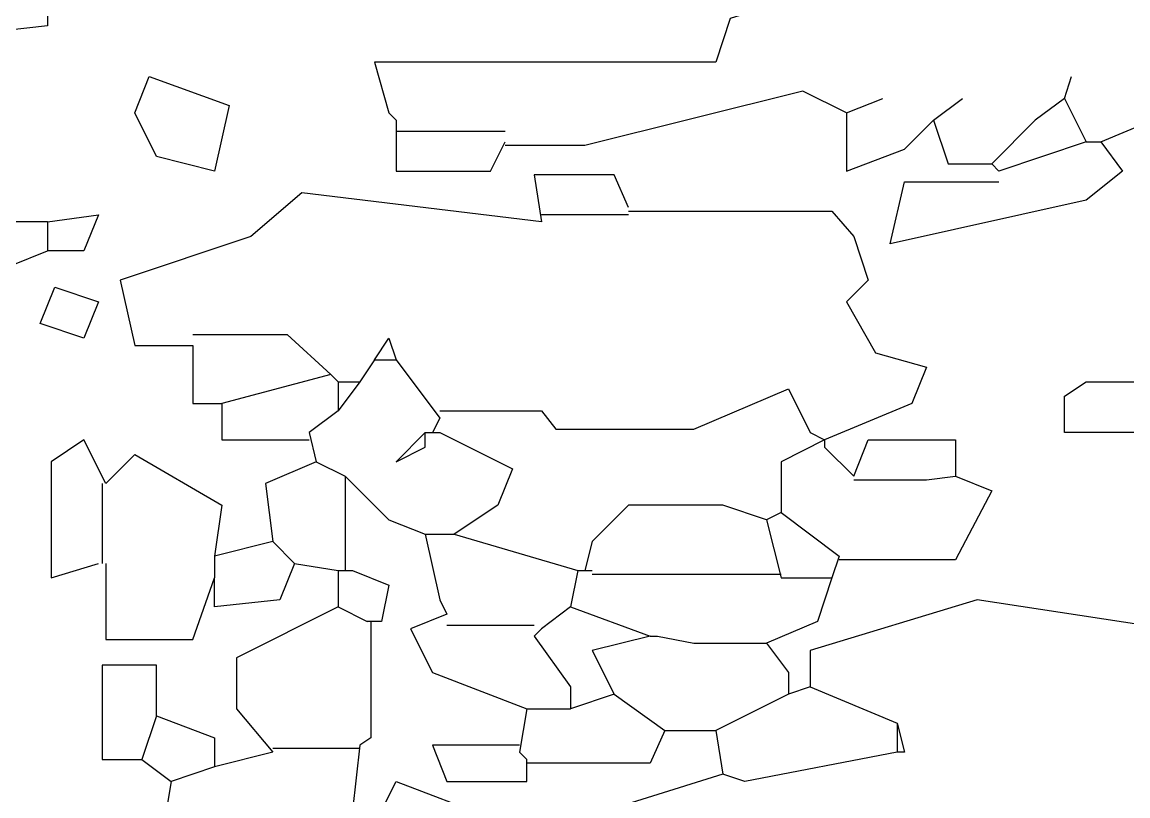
# Model space of a CAD drawing. Header units: metres. Extents: x -4 to 3.1, y -0.2 to 10.8.
# Drawn here: x -0.165 to 1.568, y 5.077 to 6.289 of the extents above; entities that cross this region are included whole.
import ezdxf

# ---------------------------------------------------------------- set-up
doc = ezdxf.new("R2010")
doc.units = ezdxf.units.M

msp = doc.modelspace()

# ---------------------------------------------------------------- linework, layer by layer
at = {"flags": 128}
for points in [[(1.457, 6.4539), (0.9447, 6.2946), (0.922, 6.2263), (0.387, 6.2263), (0.4098, 6.1466), (0.4212, 6.1352)], [(1.457, 6.4539), (0.9447, 6.2946), (0.922, 6.2263), (0.387, 6.2263), (0.4098, 6.1466), (0.4212, 6.1352)], [(-0.1252, 6.3856), (-0.1252, 6.2832), (-0.2277, 6.2718)], [(-0.1252, 6.3856), (-0.1252, 6.2832), (-0.2277, 6.2718)], [(0.0341, 6.2035), (0.1594, 6.158), (0.1366, 6.0555), (0.0455, 6.0783), (0.0114, 6.1466), (0.0341, 6.2035)], [(0.0341, 6.2035), (0.1594, 6.158), (0.1366, 6.0555), (0.0455, 6.0783), (0.0114, 6.1466), (0.0341, 6.2035)], [(1.4684, 6.1694), (1.4797, 6.2035)], [(1.4684, 6.1694), (1.4797, 6.2035)], [(1.1269, 6.1466), (1.0586, 6.1807), (0.7171, 6.0954), (0.5919, 6.0954)], [(1.1269, 6.1466), (1.0586, 6.1807), (0.7171, 6.0954), (0.5919, 6.0954)], [(1.1269, 6.1466), (1.1838, 6.1694)], [(1.2635, 6.1352), (1.309, 6.1694)], [(1.2635, 6.1352), (1.309, 6.1694)], [(1.2635, 6.1352), (1.309, 6.1694)], [(1.4684, 6.1694), (1.4228, 6.1352), (1.3545, 6.0669)], [(1.4684, 6.1694), (1.4228, 6.1352), (1.3545, 6.0669)], [(1.4684, 6.1694), (1.4228, 6.1352), (1.3545, 6.0669)], [(1.4684, 6.1694), (1.5025, 6.1011)], [(1.5253, 6.1011), (1.6619, 6.158), (1.7074, 6.1124), (1.5822, 6.0214), (1.6049, 5.9645), (1.8326, 6.0669), (1.9806, 5.9531), (2.1627, 6.0214), (2.1855, 5.9872)], [(1.5253, 6.1011), (1.6619, 6.158), (1.7074, 6.1124), (1.5822, 6.0214), (1.6049, 5.9645), (1.8326, 6.0669), (1.9806, 5.9531), (2.1627, 6.0214), (2.1855, 5.9872)], [(0.4212, 6.1352), (0.4212, 6.0555), (0.5691, 6.0555), (0.5919, 6.1011)], [(1.1269, 6.1466), (1.1269, 6.0555), (1.2179, 6.0897), (1.2635, 6.1352)], [(1.1269, 6.1466), (1.1269, 6.0555), (1.2179, 6.0897), (1.2635, 6.1352)], [(1.2635, 6.1352), (1.2862, 6.0669), (1.3545, 6.0669)], [(1.2635, 6.1352), (1.2862, 6.0669), (1.3545, 6.0669)], [(1.2635, 6.1352), (1.2862, 6.0669), (1.3545, 6.0669)], [(0.4212, 6.1181), (0.5919, 6.1181)], [(0.4212, 6.1181), (0.5919, 6.1181)], [(0.4212, 6.1181), (0.5919, 6.1181)], [(0.4212, 6.1181), (0.5919, 6.1181)], [(0.4212, 6.1181), (0.5919, 6.1181)], [(1.5253, 6.1011), (1.5594, 6.0555), (1.5025, 6.01), (1.1952, 5.9417), (1.2179, 6.0385), (1.3659, 6.0385)], [(1.5253, 6.1011), (1.5594, 6.0555), (1.5025, 6.01), (1.1952, 5.9417), (1.2179, 6.0385), (1.3659, 6.0385)], [(1.5253, 6.1011), (1.5594, 6.0555), (1.5025, 6.01), (1.1952, 5.9417), (1.2179, 6.0385), (1.3659, 6.0385)], [(1.5253, 6.1011), (1.5594, 6.0555), (1.5025, 6.01), (1.1952, 5.9417), (1.2179, 6.0385), (1.3659, 6.0385)], [(1.5253, 6.1011), (1.5594, 6.0555), (1.5025, 6.01), (1.1952, 5.9417), (1.2179, 6.0385), (1.3659, 6.0385)], [(1.5025, 6.1011), (1.3659, 6.0555)], [(1.5025, 6.1011), (1.3659, 6.0555)], [(1.5025, 6.1011), (1.3659, 6.0555)], [(1.5025, 6.1011), (1.3659, 6.0555)], [(1.5025, 6.1011), (1.3659, 6.0555)], [(1.5025, 6.1011), (1.3659, 6.0555)], [(1.5025, 6.1011), (1.3659, 6.0555)], [(1.5025, 6.1011), (1.3659, 6.0555)], [(1.5025, 6.1011), (1.3659, 6.0555)], [(1.5025, 6.1011), (1.5253, 6.1011)], [(1.5025, 6.1011), (1.5253, 6.1011)], [(1.3545, 6.0669), (1.3659, 6.0555)], [(0.7854, 5.9986), (0.7626, 6.0498), (0.6374, 6.0498), (0.6488, 5.9758)], [(0.7854, 5.9986), (0.7626, 6.0498), (0.6374, 6.0498), (0.6488, 5.9758)], [(0.6488, 5.9758), (0.2732, 6.0214), (0.1935, 5.9531), (-0.0114, 5.8848), (0.0114, 5.7823), (0.1024, 5.7823)], [(-0.1252, 5.9758), (-0.0455, 5.9872), (-0.0683, 5.9303), (-0.1252, 5.9303)], [(-0.1252, 5.9758), (-0.0455, 5.9872), (-0.0683, 5.9303), (-0.1252, 5.9303)], [(-0.1252, 5.9758), (-0.0455, 5.9872), (-0.0683, 5.9303), (-0.1252, 5.9303)], [(-0.1252, 5.9758), (-0.0455, 5.9872), (-0.0683, 5.9303), (-0.1252, 5.9303)], [(-0.1252, 5.9758), (-0.0455, 5.9872), (-0.0683, 5.9303), (-0.1252, 5.9303)], [(-0.1252, 5.9758), (-0.0455, 5.9872), (-0.0683, 5.9303), (-0.1252, 5.9303)], [(-0.1252, 5.9758), (-0.0455, 5.9872), (-0.0683, 5.9303), (-0.1252, 5.9303)], [(0.7854, 5.9872), (0.6488, 5.9872)], [(0.7854, 5.9872), (0.6488, 5.9872)], [(0.7854, 5.9872), (0.6488, 5.9872)], [(0.7854, 5.9929), (1.1041, 5.9929), (1.1383, 5.9531), (1.161, 5.8848), (1.1269, 5.8506), (1.1724, 5.771), (1.2521, 5.7482), (1.2293, 5.6913), (1.0927, 5.6344)], [(0.7854, 5.9929), (1.1041, 5.9929), (1.1383, 5.9531), (1.161, 5.8848), (1.1269, 5.8506), (1.1724, 5.771), (1.2521, 5.7482), (1.2293, 5.6913), (1.0927, 5.6344)], [(0.7854, 5.9929), (1.1041, 5.9929), (1.1383, 5.9531), (1.161, 5.8848), (1.1269, 5.8506), (1.1724, 5.771), (1.2521, 5.7482), (1.2293, 5.6913), (1.0927, 5.6344)], [(0.7854, 5.9929), (1.1041, 5.9929), (1.1383, 5.9531), (1.161, 5.8848), (1.1269, 5.8506), (1.1724, 5.771), (1.2521, 5.7482), (1.2293, 5.6913), (1.0927, 5.6344)], [(0.7854, 5.9929), (1.1041, 5.9929), (1.1383, 5.9531), (1.161, 5.8848), (1.1269, 5.8506), (1.1724, 5.771), (1.2521, 5.7482), (1.2293, 5.6913), (1.0927, 5.6344)], [(0.7854, 5.9929), (1.1041, 5.9929), (1.1383, 5.9531), (1.161, 5.8848), (1.1269, 5.8506), (1.1724, 5.771), (1.2521, 5.7482), (1.2293, 5.6913), (1.0927, 5.6344)], [(0.7854, 5.9929), (1.1041, 5.9929), (1.1383, 5.9531), (1.161, 5.8848), (1.1269, 5.8506), (1.1724, 5.771), (1.2521, 5.7482), (1.2293, 5.6913), (1.0927, 5.6344)], [(0.7854, 5.9929), (1.1041, 5.9929), (1.1383, 5.9531), (1.161, 5.8848), (1.1269, 5.8506), (1.1724, 5.771), (1.2521, 5.7482), (1.2293, 5.6913), (1.0927, 5.6344)], [(-0.1252, 5.9758), (-0.2049, 5.9758), (-0.1821, 5.9076), (-0.1252, 5.9303)], [(-0.1252, 5.9758), (-0.2049, 5.9758), (-0.1821, 5.9076), (-0.1252, 5.9303)], [(-0.1252, 5.9758), (-0.2049, 5.9758), (-0.1821, 5.9076), (-0.1252, 5.9303)], [(-0.1252, 5.9758), (-0.1252, 5.9303)], [(-0.1252, 5.9758), (-0.1252, 5.9303)], [(-0.1252, 5.9758), (-0.1252, 5.9303)], [(-0.1252, 5.9758), (-0.1252, 5.9303)], [(-0.1138, 5.8734), (-0.0455, 5.8506), (-0.0683, 5.7937), (-0.1366, 5.8165), (-0.1138, 5.8734)], [(-0.1138, 5.8734), (-0.0455, 5.8506), (-0.0683, 5.7937), (-0.1366, 5.8165), (-0.1138, 5.8734)], [(-0.1138, 5.8734), (-0.0455, 5.8506), (-0.0683, 5.7937), (-0.1366, 5.8165), (-0.1138, 5.8734)], [(0.1024, 5.7994), (0.2504, 5.7994), (0.3187, 5.7368)], [(0.1024, 5.7994), (0.2504, 5.7994), (0.3187, 5.7368)], [(0.387, 5.7596), (0.4098, 5.7937), (0.4212, 5.7596)], [(0.387, 5.7596), (0.4098, 5.7937), (0.4212, 5.7596)], [(0.1024, 5.7823), (0.1024, 5.6913), (0.148, 5.6913)], [(0.387, 5.7596), (0.3642, 5.7254)], [(0.387, 5.7596), (0.3642, 5.7254)], [(0.387, 5.7596), (0.3642, 5.7254)], [(0.387, 5.7596), (0.4212, 5.7596)], [(0.4212, 5.7596), (0.4894, 5.6685)], [(0.4212, 5.7596), (0.4894, 5.6685)], [(0.3187, 5.7368), (0.148, 5.6913)], [(0.3187, 5.7368), (0.3301, 5.7254)], [(0.3187, 5.7368), (0.3301, 5.7254)], [(0.3187, 5.7368), (0.3301, 5.7254)], [(0.3301, 5.7254), (0.3301, 5.6799)], [(0.3642, 5.7254), (0.3301, 5.6799)], [(0.3301, 5.7254), (0.3301, 5.6799)], [(0.3301, 5.7254), (0.3642, 5.7254)], [(0.3301, 5.7254), (0.3642, 5.7254)], [(0.3301, 5.7254), (0.3642, 5.7254)], [(0.3301, 5.7254), (0.3642, 5.7254)], [(0.3301, 5.7254), (0.3642, 5.7254)], [(1.5025, 5.7254), (1.6277, 5.7254), (1.6163, 5.6458), (1.4684, 5.6458), (1.4684, 5.7027), (1.5025, 5.7254)], [(1.5025, 5.7254), (1.6277, 5.7254), (1.6163, 5.6458), (1.4684, 5.6458), (1.4684, 5.7027), (1.5025, 5.7254)], [(0.4894, 5.6799), (0.6488, 5.6799), (0.6716, 5.6514), (0.8878, 5.6514), (1.0358, 5.7141), (1.07, 5.6458), (1.0927, 5.6344)], [(0.4894, 5.6799), (0.6488, 5.6799), (0.6716, 5.6514), (0.8878, 5.6514), (1.0358, 5.7141), (1.07, 5.6458), (1.0927, 5.6344)], [(0.4894, 5.6799), (0.6488, 5.6799), (0.6716, 5.6514), (0.8878, 5.6514), (1.0358, 5.7141), (1.07, 5.6458), (1.0927, 5.6344)], [(0.148, 5.6913), (0.148, 5.6344), (0.2846, 5.6344)], [(0.148, 5.6913), (0.148, 5.6344), (0.2846, 5.6344)], [(0.148, 5.6913), (0.148, 5.6344), (0.2846, 5.6344)], [(0.148, 5.6913), (0.148, 5.6344), (0.2846, 5.6344)], [(0.148, 5.6913), (0.148, 5.6344), (0.2846, 5.6344)], [(0.148, 5.6913), (0.148, 5.6344), (0.2846, 5.6344)], [(0.148, 5.6913), (0.148, 5.6344), (0.2846, 5.6344)], [(0.148, 5.6913), (0.148, 5.6344), (0.2846, 5.6344)], [(0.148, 5.6913), (0.148, 5.6344), (0.2846, 5.6344)], [(0.148, 5.6913), (0.148, 5.6344), (0.2846, 5.6344)], [(0.148, 5.6913), (0.148, 5.6344), (0.2846, 5.6344)], [(0.148, 5.6913), (0.148, 5.6344), (0.2846, 5.6344)], [(0.3301, 5.6799), (0.2846, 5.6458)], [(0.3301, 5.6799), (0.2846, 5.6458)], [(0.4894, 5.6685), (0.4781, 5.6458)], [(-0.0341, 5.5661), (-0.0683, 5.6344), (-0.1195, 5.6002), (-0.1195, 5.4181), (-0.0455, 5.4409)], [(-0.0341, 5.5661), (-0.0683, 5.6344), (-0.1195, 5.6002), (-0.1195, 5.4181), (-0.0455, 5.4409)], [(-0.0341, 5.5661), (-0.0683, 5.6344), (-0.1195, 5.6002), (-0.1195, 5.4181), (-0.0455, 5.4409)], [(-0.0341, 5.5661), (-0.0683, 5.6344), (-0.1195, 5.6002), (-0.1195, 5.4181), (-0.0455, 5.4409)], [(-0.0341, 5.5661), (-0.0683, 5.6344), (-0.1195, 5.6002), (-0.1195, 5.4181), (-0.0455, 5.4409)], [(-0.0341, 5.5661), (-0.0683, 5.6344), (-0.1195, 5.6002), (-0.1195, 5.4181), (-0.0455, 5.4409)], [(-0.0341, 5.5661), (-0.0683, 5.6344), (-0.1195, 5.6002), (-0.1195, 5.4181), (-0.0455, 5.4409)], [(-0.0341, 5.5661), (-0.0683, 5.6344), (-0.1195, 5.6002), (-0.1195, 5.4181), (-0.0455, 5.4409)], [(-0.0341, 5.5661), (-0.0683, 5.6344), (-0.1195, 5.6002), (-0.1195, 5.4181), (-0.0455, 5.4409)], [(-0.0341, 5.5661), (-0.0683, 5.6344), (-0.1195, 5.6002), (-0.1195, 5.4181), (-0.0455, 5.4409)], [(0.2846, 5.6458), (0.2959, 5.6002)], [(0.2846, 5.6458), (0.2959, 5.6002)], [(0.2846, 5.6458), (0.2959, 5.6002)], [(0.2846, 5.6458), (0.2959, 5.6002)], [(0.4667, 5.6458), (0.4212, 5.6002), (0.4667, 5.623), (0.4667, 5.6458)], [(0.4667, 5.6458), (0.4212, 5.6002), (0.4667, 5.623), (0.4667, 5.6458)], [(0.4667, 5.6458), (0.4781, 5.6458)], [(0.4781, 5.6458), (0.4894, 5.6458)], [(0.4894, 5.6458), (0.6033, 5.5888), (0.5805, 5.5319), (0.5122, 5.4864)], [(0.4894, 5.6458), (0.6033, 5.5888), (0.5805, 5.5319), (0.5122, 5.4864)], [(0.4894, 5.6458), (0.6033, 5.5888), (0.5805, 5.5319), (0.5122, 5.4864)], [(1.0927, 5.6344), (1.0244, 5.6002), (1.0244, 5.5205)], [(1.0927, 5.6344), (1.0244, 5.6002), (1.0244, 5.5205)], [(1.0927, 5.6344), (1.0244, 5.6002), (1.0244, 5.5205)], [(1.0927, 5.6344), (1.0244, 5.6002), (1.0244, 5.5205)], [(1.0927, 5.6344), (1.0244, 5.6002), (1.0244, 5.5205)], [(1.0927, 5.6344), (1.0927, 5.623)], [(1.1383, 5.5775), (1.161, 5.6344), (1.2976, 5.6344), (1.2976, 5.5775)], [(1.1383, 5.5775), (1.161, 5.6344), (1.2976, 5.6344), (1.2976, 5.5775)], [(1.1383, 5.5775), (1.161, 5.6344), (1.2976, 5.6344), (1.2976, 5.5775)], [(1.1383, 5.5775), (1.161, 5.6344), (1.2976, 5.6344), (1.2976, 5.5775)], [(1.1383, 5.5775), (1.161, 5.6344), (1.2976, 5.6344), (1.2976, 5.5775)], [(1.1383, 5.5775), (1.161, 5.6344), (1.2976, 5.6344), (1.2976, 5.5775)], [(1.1383, 5.5775), (1.161, 5.6344), (1.2976, 5.6344), (1.2976, 5.5775)], [(1.1383, 5.5775), (1.161, 5.6344), (1.2976, 5.6344), (1.2976, 5.5775)], [(1.0927, 5.623), (1.1383, 5.5775)], [(1.0927, 5.623), (1.1383, 5.5775)], [(-0.0341, 5.5661), (0.0114, 5.6116), (0.148, 5.5319), (0.1366, 5.4522)], [(-0.0341, 5.5661), (0.0114, 5.6116), (0.148, 5.5319), (0.1366, 5.4522)], [(0.2959, 5.6002), (0.2163, 5.5661), (0.2277, 5.475)], [(0.2959, 5.6002), (0.3415, 5.5775)], [(0.2959, 5.6002), (0.3415, 5.5775)], [(0.2959, 5.6002), (0.3415, 5.5775)], [(0.2959, 5.6002), (0.3415, 5.5775)], [(0.2959, 5.6002), (0.3415, 5.5775)], [(-0.0398, 5.5661), (-0.0398, 5.4409)], [(0.3415, 5.5775), (0.4098, 5.5092), (0.4667, 5.4864)], [(0.3415, 5.5775), (0.4098, 5.5092), (0.4667, 5.4864)], [(0.3415, 5.5775), (0.3415, 5.4295)], [(0.3415, 5.5775), (0.3415, 5.4295)], [(1.2976, 5.5775), (1.3545, 5.5547), (1.2976, 5.4466), (1.1155, 5.4466)], [(1.1383, 5.5718), (1.2521, 5.5718), (1.2976, 5.5775)], [(1.1383, 5.5718), (1.2521, 5.5718), (1.2976, 5.5775)], [(1.1383, 5.5718), (1.2521, 5.5718), (1.2976, 5.5775)], [(1.1383, 5.5718), (1.2521, 5.5718), (1.2976, 5.5775)], [(1.1383, 5.5718), (1.2521, 5.5718), (1.2976, 5.5775)], [(1.1383, 5.5718), (1.2521, 5.5718), (1.2976, 5.5775)], [(1.1383, 5.5718), (1.2521, 5.5718), (1.2976, 5.5775)], [(1.0017, 5.5092), (0.9334, 5.5319), (0.7854, 5.5319), (0.7285, 5.475), (0.7171, 5.4295)], [(1.0017, 5.5092), (0.9334, 5.5319), (0.7854, 5.5319), (0.7285, 5.475), (0.7171, 5.4295)], [(1.0017, 5.5092), (0.9334, 5.5319), (0.7854, 5.5319), (0.7285, 5.475), (0.7171, 5.4295)], [(1.0244, 5.5205), (1.0017, 5.5092)], [(1.0244, 5.5205), (1.0017, 5.5092)], [(1.0244, 5.5205), (1.0017, 5.5092)], [(1.0244, 5.5205), (1.0017, 5.5092)], [(1.0244, 5.5205), (1.1155, 5.4522)], [(1.0244, 5.5205), (1.1155, 5.4522)], [(1.0017, 5.5092), (1.0244, 5.4181)], [(1.0017, 5.5092), (1.0244, 5.4181)], [(1.8781, 5.5092), (1.7985, 5.4295), (1.844, 5.3783), (1.9919, 5.3783), (2.0375, 5.2986), (1.8895, 5.2986), (1.3318, 5.384), (1.07, 5.3043), (1.07, 5.2474)], [(0.4667, 5.4864), (0.5122, 5.4864)], [(0.4667, 5.4864), (0.5122, 5.4864)], [(0.4667, 5.4864), (0.5122, 5.4864)], [(0.4667, 5.4864), (0.5122, 5.4864)], [(0.4667, 5.4864), (0.5122, 5.4864)], [(0.4667, 5.4864), (0.5122, 5.4864)], [(0.4667, 5.4864), (0.5122, 5.4864)], [(0.4667, 5.4864), (0.5122, 5.4864)], [(0.4667, 5.4864), (0.5122, 5.4864)], [(0.4667, 5.4864), (0.4894, 5.384), (0.5008, 5.3612)], [(0.4667, 5.4864), (0.5122, 5.4864)], [(0.4667, 5.4864), (0.5122, 5.4864)], [(0.4667, 5.4864), (0.5122, 5.4864)], [(0.4667, 5.4864), (0.5122, 5.4864)], [(0.4667, 5.4864), (0.5122, 5.4864)], [(0.5122, 5.4864), (0.7057, 5.4295)], [(0.5122, 5.4864), (0.7057, 5.4295)], [(0.5122, 5.4864), (0.7057, 5.4295)], [(0.5122, 5.4864), (0.7057, 5.4295)], [(0.5122, 5.4864), (0.7057, 5.4295)], [(0.5122, 5.4864), (0.7057, 5.4295)], [(0.5122, 5.4864), (0.7057, 5.4295)], [(0.5122, 5.4864), (0.7057, 5.4295)], [(0.5122, 5.4864), (0.7057, 5.4295)], [(0.2277, 5.475), (0.1366, 5.4522)], [(0.2277, 5.475), (0.2618, 5.4409)], [(0.2277, 5.475), (0.2618, 5.4409)], [(0.2277, 5.475), (0.2618, 5.4409)], [(0.1366, 5.4522), (0.1366, 5.4181)], [(1.1155, 5.4522), (1.1041, 5.4181)], [(-0.0341, 5.4409), (-0.0341, 5.3214), (0.1024, 5.3214), (0.1366, 5.4181)], [(0.2618, 5.4409), (0.239, 5.384), (0.1366, 5.3726), (0.1366, 5.4181)], [(0.2618, 5.4409), (0.239, 5.384), (0.1366, 5.3726), (0.1366, 5.4181)], [(0.2618, 5.4409), (0.3301, 5.4295)], [(0.2618, 5.4409), (0.3301, 5.4295)], [(0.3301, 5.4295), (0.3301, 5.3726)], [(0.3301, 5.4295), (0.3415, 5.4295)], [(0.3301, 5.4295), (0.3415, 5.4295)], [(0.3301, 5.4295), (0.3415, 5.4295)], [(0.3301, 5.4295), (0.3415, 5.4295)], [(0.3301, 5.4295), (0.3415, 5.4295)], [(0.3415, 5.4295), (0.3529, 5.4295)], [(0.3529, 5.4295), (0.4098, 5.4067), (0.3984, 5.3498), (0.3756, 5.3498)], [(0.7057, 5.4295), (0.6943, 5.3726)], [(0.7057, 5.4295), (0.6943, 5.3726)], [(0.7057, 5.4295), (0.7171, 5.4295)], [(0.7171, 5.4295), (0.7285, 5.4295)], [(0.7171, 5.4295), (0.7285, 5.4295)], [(0.7171, 5.4295), (0.7285, 5.4295)], [(0.7285, 5.4238), (1.0244, 5.4238)], [(1.1041, 5.4181), (1.0813, 5.3498), (1.0017, 5.3157)], [(1.1041, 5.4181), (1.0813, 5.3498), (1.0017, 5.3157)], [(1.1041, 5.4181), (1.0813, 5.3498), (1.0017, 5.3157)], [(1.0244, 5.4181), (1.1041, 5.4181)], [(0.3301, 5.3726), (0.1707, 5.2929), (0.1707, 5.2132), (0.2277, 5.1449)], [(0.3301, 5.3726), (0.1707, 5.2929), (0.1707, 5.2132), (0.2277, 5.1449)], [(0.3301, 5.3726), (0.1707, 5.2929), (0.1707, 5.2132), (0.2277, 5.1449)], [(0.3301, 5.3726), (0.1707, 5.2929), (0.1707, 5.2132), (0.2277, 5.1449)], [(0.3301, 5.3726), (0.1707, 5.2929), (0.1707, 5.2132), (0.2277, 5.1449)], [(0.3301, 5.3726), (0.3756, 5.3498)], [(0.6943, 5.3726), (0.6488, 5.3384), (0.6374, 5.327)], [(0.6943, 5.3726), (0.8195, 5.327)], [(0.6943, 5.3726), (0.8195, 5.327)], [(0.6943, 5.3726), (0.8195, 5.327)], [(0.6943, 5.3726), (0.8195, 5.327)], [(0.5008, 5.3612), (0.4439, 5.3384), (0.4781, 5.2701), (0.626, 5.2132)], [(0.5008, 5.3612), (0.4439, 5.3384), (0.4781, 5.2701), (0.626, 5.2132)], [(0.3813, 5.3498), (0.3813, 5.1677), (0.3642, 5.1563)], [(0.3813, 5.3498), (0.3813, 5.1677), (0.3642, 5.1563)], [(0.3813, 5.3498), (0.3813, 5.1677), (0.3642, 5.1563)], [(0.3813, 5.3498), (0.3813, 5.1677), (0.3642, 5.1563)], [(0.5008, 5.3441), (0.6374, 5.3441)], [(0.5008, 5.3441), (0.6374, 5.3441)], [(0.6374, 5.327), (0.6943, 5.2474), (0.6943, 5.2132)], [(0.6374, 5.327), (0.6943, 5.2474), (0.6943, 5.2132)], [(0.8195, 5.327), (0.7285, 5.3043), (0.7626, 5.236)], [(0.8195, 5.327), (0.7285, 5.3043), (0.7626, 5.236)], [(0.8195, 5.327), (0.7285, 5.3043), (0.7626, 5.236)], [(0.8195, 5.327), (0.7285, 5.3043), (0.7626, 5.236)], [(0.8195, 5.327), (0.7285, 5.3043), (0.7626, 5.236)], [(0.8195, 5.327), (0.7285, 5.3043), (0.7626, 5.236)], [(0.8195, 5.327), (0.7285, 5.3043), (0.7626, 5.236)], [(0.8195, 5.327), (0.7285, 5.3043), (0.7626, 5.236)], [(0.8195, 5.327), (0.7285, 5.3043), (0.7626, 5.236)], [(0.8195, 5.327), (0.8309, 5.327)], [(0.8309, 5.327), (0.8878, 5.3157)], [(0.8309, 5.327), (0.8878, 5.3157)], [(0.8309, 5.327), (0.8878, 5.3157)], [(0.8309, 5.327), (0.8878, 5.3157)], [(0.8309, 5.327), (0.8878, 5.3157)], [(0.8878, 5.3157), (1.0017, 5.3157)], [(0.8878, 5.3157), (1.0017, 5.3157)], [(1.0017, 5.3157), (1.0358, 5.2701), (1.0358, 5.236)], [(1.0017, 5.3157), (1.0358, 5.2701), (1.0358, 5.236)], [(1.0017, 5.3157), (1.0358, 5.2701), (1.0358, 5.236)], [(0.0455, 5.2018), (0.0455, 5.2815), (-0.0398, 5.2815), (-0.0398, 5.1335), (0.0228, 5.1335)], [(0.7626, 5.236), (0.6943, 5.2132)], [(0.7626, 5.236), (0.8423, 5.1791)], [(0.7626, 5.236), (0.8423, 5.1791)], [(0.7626, 5.236), (0.8423, 5.1791)], [(0.7626, 5.236), (0.8423, 5.1791)], [(0.7626, 5.236), (0.8423, 5.1791)], [(1.0358, 5.236), (0.922, 5.1791)], [(1.0358, 5.236), (0.922, 5.1791)], [(1.07, 5.2474), (1.0358, 5.236)], [(1.07, 5.2474), (1.0358, 5.236)], [(1.07, 5.2474), (1.0358, 5.236)], [(1.07, 5.2474), (1.0358, 5.236)], [(1.07, 5.2474), (1.2065, 5.1904)], [(1.07, 5.2474), (1.2065, 5.1904)], [(1.07, 5.2474), (1.2065, 5.1904)], [(1.07, 5.2474), (1.2065, 5.1904)], [(1.07, 5.2474), (1.2065, 5.1904)], [(1.07, 5.2474), (1.2065, 5.1904)], [(1.07, 5.2474), (1.2065, 5.1904)], [(1.07, 5.2474), (1.2065, 5.1904)], [(1.07, 5.2474), (1.2065, 5.1904)], [(0.0455, 5.2018), (0.0228, 5.1335)], [(0.0455, 5.2018), (0.1366, 5.1677), (0.1366, 5.1222)], [(0.626, 5.2132), (0.6147, 5.1449)], [(0.626, 5.2132), (0.6943, 5.2132)], [(0.626, 5.2132), (0.6943, 5.2132)], [(0.626, 5.2132), (0.6943, 5.2132)], [(1.2065, 5.1904), (1.2065, 5.1449)], [(1.2065, 5.1904), (1.2179, 5.1449), (1.2065, 5.1449)], [(0.8423, 5.1791), (0.8195, 5.1278), (0.626, 5.1278)], [(0.8423, 5.1791), (0.8195, 5.1278), (0.626, 5.1278)], [(0.8423, 5.1791), (0.8195, 5.1278), (0.626, 5.1278)], [(0.8423, 5.1791), (0.8195, 5.1278), (0.626, 5.1278)], [(0.8423, 5.1791), (0.922, 5.1791)], [(0.8423, 5.1791), (0.922, 5.1791)], [(0.922, 5.1791), (0.9334, 5.1108)], [(0.922, 5.1791), (0.9334, 5.1108)], [(0.3642, 5.1506), (0.2277, 5.1506)], [(0.3642, 5.1506), (0.2277, 5.1506)], [(0.3642, 5.1563), (0.3529, 5.0539)], [(0.6147, 5.1563), (0.4781, 5.1563), (0.5008, 5.0994), (0.626, 5.0994), (0.626, 5.1335)], [(0.6147, 5.1563), (0.4781, 5.1563), (0.5008, 5.0994), (0.626, 5.0994), (0.626, 5.1335)], [(0.6147, 5.1563), (0.4781, 5.1563), (0.5008, 5.0994), (0.626, 5.0994), (0.626, 5.1335)], [(0.6147, 5.1563), (0.4781, 5.1563), (0.5008, 5.0994), (0.626, 5.0994), (0.626, 5.1335)], [(0.6147, 5.1563), (0.4781, 5.1563), (0.5008, 5.0994), (0.626, 5.0994), (0.626, 5.1335)], [(0.0228, 5.1335), (0.0683, 5.0994)], [(0.0228, 5.1335), (0.0683, 5.0994)], [(0.2277, 5.1449), (0.1366, 5.1222)], [(0.6147, 5.1449), (0.626, 5.1335)], [(0.6147, 5.1449), (0.626, 5.1335)], [(0.6147, 5.1449), (0.626, 5.1335)], [(0.6147, 5.1449), (0.626, 5.1335)], [(0.6147, 5.1449), (0.626, 5.1335)], [(0.6147, 5.1449), (0.626, 5.1335)], [(0.6147, 5.1449), (0.626, 5.1335)], [(0.6147, 5.1449), (0.626, 5.1335)], [(0.6147, 5.1449), (0.626, 5.1335)], [(0.6147, 5.1449), (0.626, 5.1335)], [(0.6147, 5.1449), (0.626, 5.1335)], [(0.6147, 5.1449), (0.626, 5.1335)], [(0.6147, 5.1449), (0.626, 5.1335)], [(0.6147, 5.1449), (0.626, 5.1335)], [(0.6147, 5.1449), (0.626, 5.1335)], [(1.2065, 5.1449), (0.9675, 5.0994), (0.9334, 5.1108)], [(1.2065, 5.1449), (0.9675, 5.0994), (0.9334, 5.1108)], [(1.2065, 5.1449), (0.9675, 5.0994), (0.9334, 5.1108)], [(1.2065, 5.1449), (0.9675, 5.0994), (0.9334, 5.1108)], [(0.1366, 5.1222), (0.0683, 5.0994)], [(0.1366, 5.1222), (0.0683, 5.0994)], [(0.0683, 5.0994), (0.0569, 5.0311)], [(0.3984, 5.0539), (0.4212, 5.0994), (0.5691, 5.0425), (0.5691, 4.9969)], [(0.3984, 5.0539), (0.4212, 5.0994), (0.5691, 5.0425), (0.5691, 4.9969)], [(0.9334, 5.1108), (0.5691, 4.9969)], [(0.9334, 5.1108), (0.5691, 4.9969)], [(0.9334, 5.1108), (0.5691, 4.9969)]]:
    msp.add_lwpolyline(points, dxfattribs=at)

doc.saveas('drawing.dxf')
